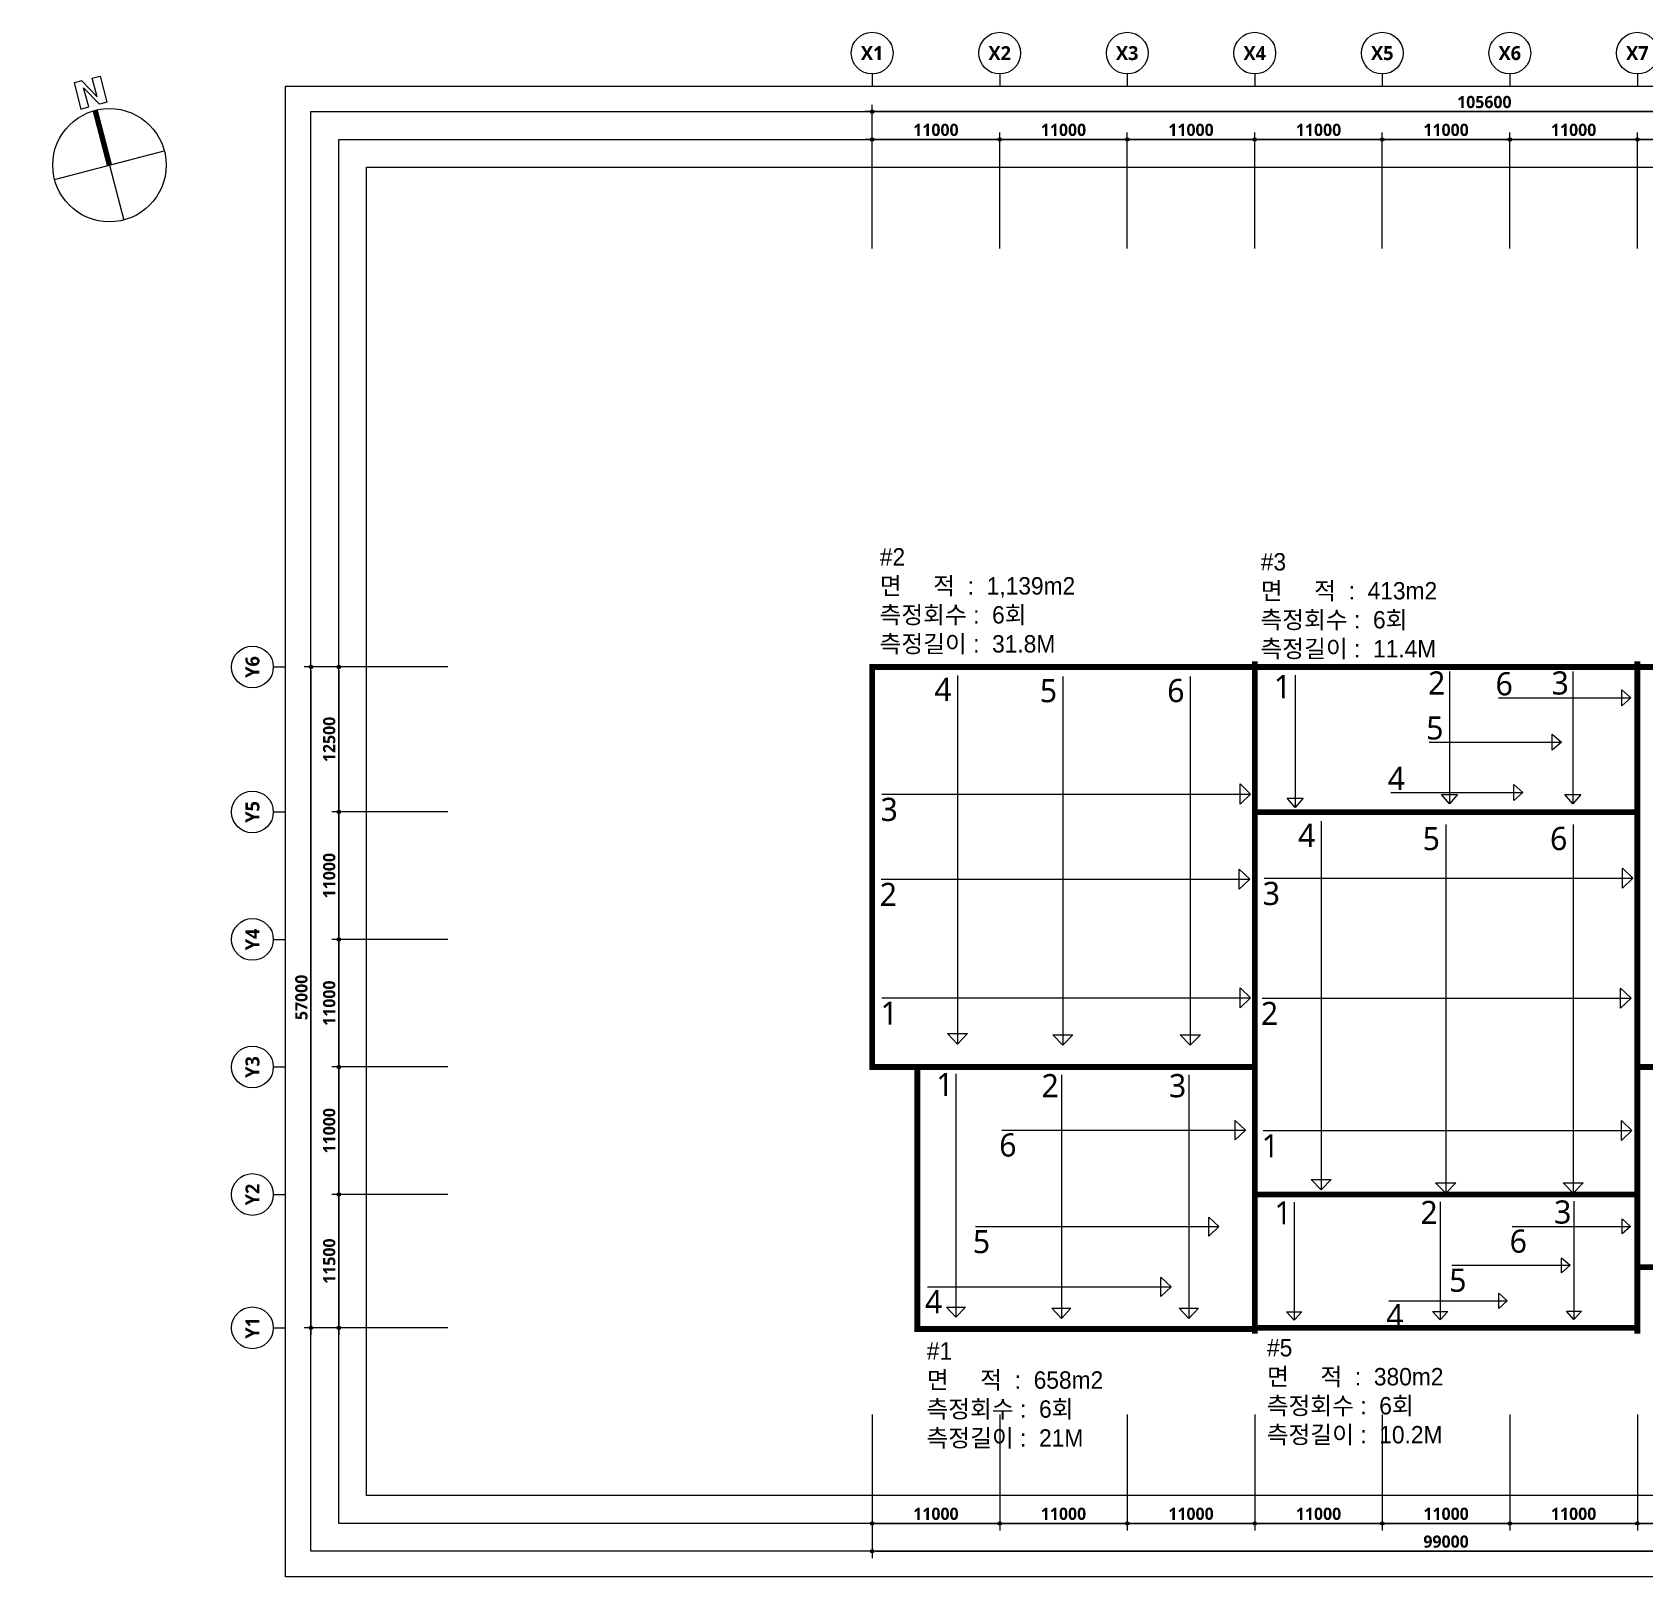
# Model space of a CAD drawing. Header units: millimetres. Extents: x -5354 to 981672, y -957001 to -780013.
# Drawn here: x 750646 to 889723, y -928197 to -794976 of the extents above; entities that cross this region are included whole.
import ezdxf
from ezdxf.enums import TextEntityAlignment as Align

# ---------------------------------------------------------------- set-up
doc = ezdxf.new("R2010")
doc.units = ezdxf.units.MM
doc.header["$LTSCALE"] = 300
doc.header["$MEASUREMENT"] = 0
doc.header["$PDSIZE"] = -10
doc.layers.get('0').update_dxf_attribs({"linetype": 'CONTINUOUS'})
doc.layers.get('Defpoints').update_dxf_attribs({"color": 153, "linetype": 'CONTINUOUS'})
for name, color, linetype in [('0.box', 2, 'CONTINUOUS'), ('0.line', 3, 'CONTINUOUS'), ('9-텍스트', 3, 'CONTINUOUS'), ('A-ANNO-SYMB', 7, 'CONTINUOUS'), ('A-ANNO-TEXT1', 7, 'CONTINUOUS'), ('A-ST-AXIS-BUB', 7, 'CONTINUOUS'), ('A-ST-AXIS-DIM', 7, 'CONTINUOUS'), ('ILDO_Cosinus Joint', 20, 'CONTINUOUS'), ('검수라인', 3, 'CONTINUOUS')]:
    doc.layers.add(name, color=color, linetype=linetype)
doc.layers.add('Defpoint', color=161, linetype='CONTINUOUS', plot=False)
doc.styles.add('RXHS', font='')
doc.styles.add('SH_대대리576', font='')
doc.styles.add('운율4', font='malgun.ttf')
doc.styles.get('RXHS').set_extended_font_data('HY울릉도L')
doc.styles.get('SH_대대리576').set_extended_font_data('NanumGothic', bold=True)
doc.dimstyles.new('SHP 600', dxfattribs={"dimscale": 300, "dimtxt": 3.5, "dimasz": 1, "dimexe": 2, "dimexo": 2, "dimgap": 1, "dimtad": 1, "dimdec": 0, "dimzin": 0, "dimdsep": 46, "dimtxsty": 'SH_대대리576', "dimblk": 'DIMDOT', "dimcen": 0.09, "dimclrt": 3, "dimadec": 0, "dimazin": 1, "dimtfac": 1, "dimtdec": 0, "dimtix": 1, "dimtmove": 2, "dimatfit": 0, "dimldrblk": 'DIMDOT', "dimfxl": 1, "dimtolj": 1, "dimtzin": 0, "dimarcsym": 0})

# ---------------------------------------------------------------- blocks, each defined once
blk = doc.blocks.new('DIMDOT')
at = {"color": 0}
blk.add_line((-2, 0), (2, 0), dxfattribs=at)
for radius in [0.5, 0.25]:
    blk.add_circle((0, 0), radius, dxfattribs=at)
blk = doc.blocks.new('*D217')
at = {"layer": 'A-ST-AXIS-DIM', "color": 0, "lineweight": -2, "transparency": 16777216}
for p, q in [((823087, -813626), (823087, -801226)), ((928387, -801826), (823387, -801826)), ((928687, -813626), (928687, -801226))]:
    blk.add_line(p, q, dxfattribs=at)
at = {"layer": 'Defpoints', "color": 0, "transparency": 16777216}
for p in [(823087, -801826), (823087, -814226), (928687, -814226)]:
    blk.add_point(p, dxfattribs=at)
at = {"layer": 'A-ST-AXIS-DIM', "color": 0, "lineweight": -2, "transparency": 16777216, "xscale": 300, "yscale": 300, "zscale": 300, "rotation": 180}
blk.add_blockref('DIMDOT', (823087, -801826), dxfattribs=at)
at = {"layer": 'A-ST-AXIS-DIM', "color": 0, "lineweight": -2, "transparency": 16777216, "xscale": 300, "yscale": 300, "zscale": 300}
blk.add_blockref('DIMDOT', (928687, -801826), dxfattribs=at)
at = {"layer": 'A-ST-AXIS-DIM', "color": 3, "transparency": 16777216, "insert": (875887, -801001), "char_height": 1050, "attachment_point": 5, "style": 'SH_대대리576'}
blk.add_mtext('\\A1;105600', dxfattribs=at)
blk = doc.blocks.new('*D216')
at = {"layer": 'A-ST-AXIS-DIM', "color": 0, "lineweight": -2, "transparency": 16777216}
for p, q in [((823087, -813626), (823087, -803626)), ((834087, -813626), (834087, -803626)), ((833787, -804226), (823387, -804226))]:
    blk.add_line(p, q, dxfattribs=at)
at = {"layer": 'Defpoints', "color": 0, "transparency": 16777216}
for p in [(823087, -804226), (823087, -814226), (834087, -814226)]:
    blk.add_point(p, dxfattribs=at)
at = {"layer": 'A-ST-AXIS-DIM', "color": 0, "lineweight": -2, "transparency": 16777216, "xscale": 300, "yscale": 300, "zscale": 300, "rotation": 180}
blk.add_blockref('DIMDOT', (823087, -804226), dxfattribs=at)
at = {"layer": 'A-ST-AXIS-DIM', "color": 0, "lineweight": -2, "transparency": 16777216, "xscale": 300, "yscale": 300, "zscale": 300}
blk.add_blockref('DIMDOT', (834087, -804226), dxfattribs=at)
at = {"layer": 'A-ST-AXIS-DIM', "color": 3, "transparency": 16777216, "insert": (828587, -803401), "char_height": 1050, "attachment_point": 5, "style": 'SH_대대리576'}
blk.add_mtext('\\A1;11000', dxfattribs=at)
blk = doc.blocks.new('*D215')
at = {"layer": 'A-ST-AXIS-DIM', "color": 0, "lineweight": -2, "transparency": 16777216}
for p, q in [((834087, -813626), (834087, -803626)), ((845087, -813626), (845087, -803626)), ((844787, -804226), (834387, -804226))]:
    blk.add_line(p, q, dxfattribs=at)
at = {"layer": 'Defpoints', "color": 0, "transparency": 16777216}
for p in [(834087, -804226), (834087, -814226), (845087, -814226)]:
    blk.add_point(p, dxfattribs=at)
at = {"layer": 'A-ST-AXIS-DIM', "color": 0, "lineweight": -2, "transparency": 16777216, "xscale": 300, "yscale": 300, "zscale": 300, "rotation": 180}
blk.add_blockref('DIMDOT', (834087, -804226), dxfattribs=at)
at = {"layer": 'A-ST-AXIS-DIM', "color": 0, "lineweight": -2, "transparency": 16777216, "xscale": 300, "yscale": 300, "zscale": 300}
blk.add_blockref('DIMDOT', (845087, -804226), dxfattribs=at)
at = {"layer": 'A-ST-AXIS-DIM', "color": 3, "transparency": 16777216, "insert": (839587, -803401), "char_height": 1050, "attachment_point": 5, "style": 'SH_대대리576'}
blk.add_mtext('\\A1;11000', dxfattribs=at)
blk = doc.blocks.new('*D214')
at = {"layer": 'A-ST-AXIS-DIM', "color": 0, "lineweight": -2, "transparency": 16777216}
for p, q in [((845087, -813626), (845087, -803626)), ((856087, -813626), (856087, -803626)), ((855787, -804226), (845387, -804226))]:
    blk.add_line(p, q, dxfattribs=at)
at = {"layer": 'Defpoints', "color": 0, "transparency": 16777216}
for p in [(845087, -804226), (845087, -814226), (856087, -814226)]:
    blk.add_point(p, dxfattribs=at)
at = {"layer": 'A-ST-AXIS-DIM', "color": 0, "lineweight": -2, "transparency": 16777216, "xscale": 300, "yscale": 300, "zscale": 300, "rotation": 180}
blk.add_blockref('DIMDOT', (845087, -804226), dxfattribs=at)
at = {"layer": 'A-ST-AXIS-DIM', "color": 0, "lineweight": -2, "transparency": 16777216, "xscale": 300, "yscale": 300, "zscale": 300}
blk.add_blockref('DIMDOT', (856087, -804226), dxfattribs=at)
at = {"layer": 'A-ST-AXIS-DIM', "color": 3, "transparency": 16777216, "insert": (850587, -803401), "char_height": 1050, "attachment_point": 5, "style": 'SH_대대리576'}
blk.add_mtext('\\A1;11000', dxfattribs=at)
blk = doc.blocks.new('*D213')
at = {"layer": 'A-ST-AXIS-DIM', "color": 0, "lineweight": -2, "transparency": 16777216}
for p, q in [((856087, -813626), (856087, -803626)), ((867087, -813626), (867087, -803626)), ((866787, -804226), (856387, -804226))]:
    blk.add_line(p, q, dxfattribs=at)
at = {"layer": 'Defpoints', "color": 0, "transparency": 16777216}
for p in [(856087, -804226), (856087, -814226), (867087, -814226)]:
    blk.add_point(p, dxfattribs=at)
at = {"layer": 'A-ST-AXIS-DIM', "color": 0, "lineweight": -2, "transparency": 16777216, "xscale": 300, "yscale": 300, "zscale": 300, "rotation": 180}
blk.add_blockref('DIMDOT', (856087, -804226), dxfattribs=at)
at = {"layer": 'A-ST-AXIS-DIM', "color": 0, "lineweight": -2, "transparency": 16777216, "xscale": 300, "yscale": 300, "zscale": 300}
blk.add_blockref('DIMDOT', (867087, -804226), dxfattribs=at)
at = {"layer": 'A-ST-AXIS-DIM', "color": 3, "transparency": 16777216, "insert": (861587, -803401), "char_height": 1050, "attachment_point": 5, "style": 'SH_대대리576'}
blk.add_mtext('\\A1;11000', dxfattribs=at)
blk = doc.blocks.new('*D212')
at = {"layer": 'A-ST-AXIS-DIM', "color": 0, "lineweight": -2, "transparency": 16777216}
for p, q in [((867087, -813626), (867087, -803626)), ((878087, -813626), (878087, -803626)), ((877787, -804226), (867387, -804226))]:
    blk.add_line(p, q, dxfattribs=at)
at = {"layer": 'Defpoints', "color": 0, "transparency": 16777216}
for p in [(867087, -804226), (867087, -814226), (878087, -814226)]:
    blk.add_point(p, dxfattribs=at)
at = {"layer": 'A-ST-AXIS-DIM', "color": 0, "lineweight": -2, "transparency": 16777216, "xscale": 300, "yscale": 300, "zscale": 300, "rotation": 180}
blk.add_blockref('DIMDOT', (867087, -804226), dxfattribs=at)
at = {"layer": 'A-ST-AXIS-DIM', "color": 0, "lineweight": -2, "transparency": 16777216, "xscale": 300, "yscale": 300, "zscale": 300}
blk.add_blockref('DIMDOT', (878087, -804226), dxfattribs=at)
at = {"layer": 'A-ST-AXIS-DIM', "color": 3, "transparency": 16777216, "insert": (872587, -803401), "char_height": 1050, "attachment_point": 5, "style": 'SH_대대리576'}
blk.add_mtext('\\A1;11000', dxfattribs=at)
blk = doc.blocks.new('*D211')
at = {"layer": 'A-ST-AXIS-DIM', "color": 0, "lineweight": -2, "transparency": 16777216}
for p, q in [((878087, -813626), (878087, -803626)), ((889087, -813626), (889087, -803626)), ((888787, -804226), (878387, -804226))]:
    blk.add_line(p, q, dxfattribs=at)
at = {"layer": 'Defpoints', "color": 0, "transparency": 16777216}
for p in [(878087, -804226), (878087, -814226), (889087, -814226)]:
    blk.add_point(p, dxfattribs=at)
at = {"layer": 'A-ST-AXIS-DIM', "color": 0, "lineweight": -2, "transparency": 16777216, "xscale": 300, "yscale": 300, "zscale": 300, "rotation": 180}
blk.add_blockref('DIMDOT', (878087, -804226), dxfattribs=at)
at = {"layer": 'A-ST-AXIS-DIM', "color": 0, "lineweight": -2, "transparency": 16777216, "xscale": 300, "yscale": 300, "zscale": 300}
blk.add_blockref('DIMDOT', (889087, -804226), dxfattribs=at)
at = {"layer": 'A-ST-AXIS-DIM', "color": 3, "transparency": 16777216, "insert": (883587, -803401), "char_height": 1050, "attachment_point": 5, "style": 'SH_대대리576'}
blk.add_mtext('\\A1;11000', dxfattribs=at)
blk = doc.blocks.new('*D210')
at = {"layer": 'A-ST-AXIS-DIM', "color": 0, "lineweight": -2, "transparency": 16777216}
for p, q in [((889087, -813626), (889087, -803626)), ((900087, -813626), (900087, -803626)), ((899787, -804226), (889387, -804226))]:
    blk.add_line(p, q, dxfattribs=at)
at = {"layer": 'Defpoints', "color": 0, "transparency": 16777216}
for p in [(889087, -804226), (889087, -814226), (900087, -814226)]:
    blk.add_point(p, dxfattribs=at)
at = {"layer": 'A-ST-AXIS-DIM', "color": 0, "lineweight": -2, "transparency": 16777216, "xscale": 300, "yscale": 300, "zscale": 300, "rotation": 180}
blk.add_blockref('DIMDOT', (889087, -804226), dxfattribs=at)
at = {"layer": 'A-ST-AXIS-DIM', "color": 0, "lineweight": -2, "transparency": 16777216, "xscale": 300, "yscale": 300, "zscale": 300}
blk.add_blockref('DIMDOT', (900087, -804226), dxfattribs=at)
at = {"layer": 'A-ST-AXIS-DIM', "color": 3, "transparency": 16777216, "insert": (894587, -803401), "char_height": 1050, "attachment_point": 5, "style": 'SH_대대리576'}
blk.add_mtext('\\A1;11000', dxfattribs=at)
blk = doc.blocks.new('A-ST-AXIS-BUB-1')
at = {"layer": 'A-ST-AXIS-BUB'}
blk.add_line((0, 350), (0, 0), dxfattribs=at)
blk.add_circle((0, 950), 600, dxfattribs=at)
blk = doc.blocks.new('*D178')
at = {"layer": 'A-ST-AXIS-DIM', "color": 0, "lineweight": -2, "transparency": 16777216}
for p, q in [((786487, -849726), (774087, -849726)), ((774687, -850026), (774687, -906426)), ((786487, -906726), (774087, -906726))]:
    blk.add_line(p, q, dxfattribs=at)
at = {"layer": 'Defpoints', "color": 0, "transparency": 16777216}
for p in [(787087, -849726), (774687, -906726), (787087, -906726)]:
    blk.add_point(p, dxfattribs=at)
at = {"layer": 'A-ST-AXIS-DIM', "color": 0, "lineweight": -2, "transparency": 16777216, "xscale": 300, "yscale": 300, "zscale": 300}
for p, rotation in [((774687, -849726), 90), ((774687, -906726), 270)]:
    blk.add_blockref('DIMDOT', p, dxfattribs=dict(at, rotation=rotation))
at = {"layer": 'A-ST-AXIS-DIM', "color": 3, "transparency": 16777216, "insert": (773862, -878226), "char_height": 1050, "attachment_point": 5, "rotation": 90, "style": 'SH_대대리576'}
blk.add_mtext('\\A1;57000', dxfattribs=at)
blk = doc.blocks.new('*D74')
at = {"layer": 'A-ST-AXIS-DIM', "color": 0, "lineweight": -2, "transparency": 16777216}
for p, q in [((786487, -895226), (776487, -895226)), ((777087, -895526), (777087, -906426)), ((786487, -906726), (776487, -906726))]:
    blk.add_line(p, q, dxfattribs=at)
at = {"layer": 'Defpoints', "color": 0, "transparency": 16777216}
for p in [(787087, -895226), (777087, -906726), (787087, -906726)]:
    blk.add_point(p, dxfattribs=at)
at = {"layer": 'A-ST-AXIS-DIM', "color": 0, "lineweight": -2, "transparency": 16777216, "xscale": 300, "yscale": 300, "zscale": 300}
for p, rotation in [((777087, -895226), 90), ((777087, -906726), 270)]:
    blk.add_blockref('DIMDOT', p, dxfattribs=dict(at, rotation=rotation))
at = {"layer": 'A-ST-AXIS-DIM', "color": 3, "transparency": 16777216, "insert": (776262, -900976), "char_height": 1050, "attachment_point": 5, "rotation": 90, "style": 'SH_대대리576'}
blk.add_mtext('\\A1;11500', dxfattribs=at)
blk = doc.blocks.new('*D73')
at = {"layer": 'A-ST-AXIS-DIM', "color": 0, "lineweight": -2, "transparency": 16777216}
for p, q in [((786487, -884226), (776487, -884226)), ((777087, -884526), (777087, -894926)), ((786487, -895226), (776487, -895226))]:
    blk.add_line(p, q, dxfattribs=at)
at = {"layer": 'Defpoints', "color": 0, "transparency": 16777216}
for p in [(787087, -884226), (777087, -895226), (787087, -895226)]:
    blk.add_point(p, dxfattribs=at)
at = {"layer": 'A-ST-AXIS-DIM', "color": 0, "lineweight": -2, "transparency": 16777216, "xscale": 300, "yscale": 300, "zscale": 300}
for p, rotation in [((777087, -884226), 90), ((777087, -895226), 270)]:
    blk.add_blockref('DIMDOT', p, dxfattribs=dict(at, rotation=rotation))
at = {"layer": 'A-ST-AXIS-DIM', "color": 3, "transparency": 16777216, "insert": (776262, -889726), "char_height": 1050, "attachment_point": 5, "rotation": 90, "style": 'SH_대대리576'}
blk.add_mtext('\\A1;11000', dxfattribs=at)
blk = doc.blocks.new('*D72')
at = {"layer": 'A-ST-AXIS-DIM', "color": 0, "lineweight": -2, "transparency": 16777216}
for p, q in [((786487, -873226), (776487, -873226)), ((777087, -873526), (777087, -883926)), ((786487, -884226), (776487, -884226))]:
    blk.add_line(p, q, dxfattribs=at)
at = {"layer": 'Defpoints', "color": 0, "transparency": 16777216}
for p in [(787087, -873226), (777087, -884226), (787087, -884226)]:
    blk.add_point(p, dxfattribs=at)
at = {"layer": 'A-ST-AXIS-DIM', "color": 0, "lineweight": -2, "transparency": 16777216, "xscale": 300, "yscale": 300, "zscale": 300}
for p, rotation in [((777087, -873226), 90), ((777087, -884226), 270)]:
    blk.add_blockref('DIMDOT', p, dxfattribs=dict(at, rotation=rotation))
at = {"layer": 'A-ST-AXIS-DIM', "color": 3, "transparency": 16777216, "insert": (776262, -878726), "char_height": 1050, "attachment_point": 5, "rotation": 90, "style": 'SH_대대리576'}
blk.add_mtext('\\A1;11000', dxfattribs=at)
blk = doc.blocks.new('*D71')
at = {"layer": 'A-ST-AXIS-DIM', "color": 0, "lineweight": -2, "transparency": 16777216}
for p, q in [((786487, -862226), (776487, -862226)), ((777087, -862526), (777087, -872926)), ((786487, -873226), (776487, -873226))]:
    blk.add_line(p, q, dxfattribs=at)
at = {"layer": 'Defpoints', "color": 0, "transparency": 16777216}
for p in [(787087, -862226), (777087, -873226), (787087, -873226)]:
    blk.add_point(p, dxfattribs=at)
at = {"layer": 'A-ST-AXIS-DIM', "color": 0, "lineweight": -2, "transparency": 16777216, "xscale": 300, "yscale": 300, "zscale": 300}
for p, rotation in [((777087, -862226), 90), ((777087, -873226), 270)]:
    blk.add_blockref('DIMDOT', p, dxfattribs=dict(at, rotation=rotation))
at = {"layer": 'A-ST-AXIS-DIM', "color": 3, "transparency": 16777216, "insert": (776262, -867726), "char_height": 1050, "attachment_point": 5, "rotation": 90, "style": 'SH_대대리576'}
blk.add_mtext('\\A1;11000', dxfattribs=at)
blk = doc.blocks.new('*D70')
at = {"layer": 'A-ST-AXIS-DIM', "color": 0, "lineweight": -2, "transparency": 16777216}
for p, q in [((786487, -849726), (776487, -849726)), ((777087, -850026), (777087, -861926)), ((786487, -862226), (776487, -862226))]:
    blk.add_line(p, q, dxfattribs=at)
at = {"layer": 'Defpoints', "color": 0, "transparency": 16777216}
for p in [(787087, -849726), (777087, -862226), (787087, -862226)]:
    blk.add_point(p, dxfattribs=at)
at = {"layer": 'A-ST-AXIS-DIM', "color": 0, "lineweight": -2, "transparency": 16777216, "xscale": 300, "yscale": 300, "zscale": 300}
for p, rotation in [((777087, -849726), 90), ((777087, -862226), 270)]:
    blk.add_blockref('DIMDOT', p, dxfattribs=dict(at, rotation=rotation))
at = {"layer": 'A-ST-AXIS-DIM', "color": 3, "transparency": 16777216, "insert": (776262, -855976), "char_height": 1050, "attachment_point": 5, "rotation": 90, "style": 'SH_대대리576'}
blk.add_mtext('\\A1;12500', dxfattribs=at)
blk = doc.blocks.new('*D129')
at = {"layer": 'A-ST-AXIS-DIM', "color": 0, "lineweight": -2, "transparency": 16777216}
for p, q in [((823087, -914197), (823087, -924197)), ((834087, -914197), (834087, -924197)), ((823387, -923597), (833787, -923597))]:
    blk.add_line(p, q, dxfattribs=at)
at = {"layer": 'Defpoints', "color": 0, "transparency": 16777216}
for p in [(823087, -913597), (834087, -913597), (834087, -923597)]:
    blk.add_point(p, dxfattribs=at)
at = {"layer": 'A-ST-AXIS-DIM', "color": 0, "lineweight": -2, "transparency": 16777216, "xscale": 300, "yscale": 300, "zscale": 300, "rotation": 180}
blk.add_blockref('DIMDOT', (823087, -923597), dxfattribs=at)
at = {"layer": 'A-ST-AXIS-DIM', "color": 0, "lineweight": -2, "transparency": 16777216, "xscale": 300, "yscale": 300, "zscale": 300}
blk.add_blockref('DIMDOT', (834087, -923597), dxfattribs=at)
at = {"layer": 'A-ST-AXIS-DIM', "color": 3, "transparency": 16777216, "insert": (828587, -922772), "char_height": 1050, "attachment_point": 5, "style": 'SH_대대리576'}
blk.add_mtext('\\A1;11000', dxfattribs=at)
blk = doc.blocks.new('*D128')
at = {"layer": 'A-ST-AXIS-DIM', "color": 0, "lineweight": -2, "transparency": 16777216}
for p, q in [((834087, -914197), (834087, -924197)), ((845087, -914197), (845087, -924197)), ((834387, -923597), (844787, -923597))]:
    blk.add_line(p, q, dxfattribs=at)
at = {"layer": 'Defpoints', "color": 0, "transparency": 16777216}
for p in [(834087, -913597), (845087, -913597), (845087, -923597)]:
    blk.add_point(p, dxfattribs=at)
at = {"layer": 'A-ST-AXIS-DIM', "color": 0, "lineweight": -2, "transparency": 16777216, "xscale": 300, "yscale": 300, "zscale": 300, "rotation": 180}
blk.add_blockref('DIMDOT', (834087, -923597), dxfattribs=at)
at = {"layer": 'A-ST-AXIS-DIM', "color": 0, "lineweight": -2, "transparency": 16777216, "xscale": 300, "yscale": 300, "zscale": 300}
blk.add_blockref('DIMDOT', (845087, -923597), dxfattribs=at)
at = {"layer": 'A-ST-AXIS-DIM', "color": 3, "transparency": 16777216, "insert": (839587, -922772), "char_height": 1050, "attachment_point": 5, "style": 'SH_대대리576'}
blk.add_mtext('\\A1;11000', dxfattribs=at)
blk = doc.blocks.new('*D127')
at = {"layer": 'A-ST-AXIS-DIM', "color": 0, "lineweight": -2, "transparency": 16777216}
for p, q in [((845087, -914197), (845087, -924197)), ((856087, -914197), (856087, -924197)), ((845387, -923597), (855787, -923597))]:
    blk.add_line(p, q, dxfattribs=at)
at = {"layer": 'Defpoints', "color": 0, "transparency": 16777216}
for p in [(845087, -913597), (856087, -913597), (856087, -923597)]:
    blk.add_point(p, dxfattribs=at)
at = {"layer": 'A-ST-AXIS-DIM', "color": 0, "lineweight": -2, "transparency": 16777216, "xscale": 300, "yscale": 300, "zscale": 300, "rotation": 180}
blk.add_blockref('DIMDOT', (845087, -923597), dxfattribs=at)
at = {"layer": 'A-ST-AXIS-DIM', "color": 0, "lineweight": -2, "transparency": 16777216, "xscale": 300, "yscale": 300, "zscale": 300}
blk.add_blockref('DIMDOT', (856087, -923597), dxfattribs=at)
at = {"layer": 'A-ST-AXIS-DIM', "color": 3, "transparency": 16777216, "insert": (850587, -922772), "char_height": 1050, "attachment_point": 5, "style": 'SH_대대리576'}
blk.add_mtext('\\A1;11000', dxfattribs=at)
blk = doc.blocks.new('*D126')
at = {"layer": 'A-ST-AXIS-DIM', "color": 0, "lineweight": -2, "transparency": 16777216}
for p, q in [((856087, -914197), (856087, -924197)), ((867087, -914197), (867087, -924197)), ((856387, -923597), (866787, -923597))]:
    blk.add_line(p, q, dxfattribs=at)
at = {"layer": 'Defpoints', "color": 0, "transparency": 16777216}
for p in [(856087, -913597), (867087, -913597), (867087, -923597)]:
    blk.add_point(p, dxfattribs=at)
at = {"layer": 'A-ST-AXIS-DIM', "color": 0, "lineweight": -2, "transparency": 16777216, "xscale": 300, "yscale": 300, "zscale": 300, "rotation": 180}
blk.add_blockref('DIMDOT', (856087, -923597), dxfattribs=at)
at = {"layer": 'A-ST-AXIS-DIM', "color": 0, "lineweight": -2, "transparency": 16777216, "xscale": 300, "yscale": 300, "zscale": 300}
blk.add_blockref('DIMDOT', (867087, -923597), dxfattribs=at)
at = {"layer": 'A-ST-AXIS-DIM', "color": 3, "transparency": 16777216, "insert": (861587, -922772), "char_height": 1050, "attachment_point": 5, "style": 'SH_대대리576'}
blk.add_mtext('\\A1;11000', dxfattribs=at)
blk = doc.blocks.new('*D125')
at = {"layer": 'A-ST-AXIS-DIM', "color": 0, "lineweight": -2, "transparency": 16777216}
for p, q in [((867087, -914197), (867087, -924197)), ((878087, -914197), (878087, -924197)), ((867387, -923597), (877787, -923597))]:
    blk.add_line(p, q, dxfattribs=at)
at = {"layer": 'Defpoints', "color": 0, "transparency": 16777216}
for p in [(867087, -913597), (878087, -913597), (878087, -923597)]:
    blk.add_point(p, dxfattribs=at)
at = {"layer": 'A-ST-AXIS-DIM', "color": 0, "lineweight": -2, "transparency": 16777216, "xscale": 300, "yscale": 300, "zscale": 300, "rotation": 180}
blk.add_blockref('DIMDOT', (867087, -923597), dxfattribs=at)
at = {"layer": 'A-ST-AXIS-DIM', "color": 0, "lineweight": -2, "transparency": 16777216, "xscale": 300, "yscale": 300, "zscale": 300}
blk.add_blockref('DIMDOT', (878087, -923597), dxfattribs=at)
at = {"layer": 'A-ST-AXIS-DIM', "color": 3, "transparency": 16777216, "insert": (872587, -922772), "char_height": 1050, "attachment_point": 5, "style": 'SH_대대리576'}
blk.add_mtext('\\A1;11000', dxfattribs=at)
blk = doc.blocks.new('*D124')
at = {"layer": 'A-ST-AXIS-DIM', "color": 0, "lineweight": -2, "transparency": 16777216}
for p, q in [((878087, -914197), (878087, -924197)), ((889087, -914197), (889087, -924197)), ((878387, -923597), (888787, -923597))]:
    blk.add_line(p, q, dxfattribs=at)
at = {"layer": 'Defpoints', "color": 0, "transparency": 16777216}
for p in [(878087, -913597), (889087, -913597), (889087, -923597)]:
    blk.add_point(p, dxfattribs=at)
at = {"layer": 'A-ST-AXIS-DIM', "color": 0, "lineweight": -2, "transparency": 16777216, "xscale": 300, "yscale": 300, "zscale": 300, "rotation": 180}
blk.add_blockref('DIMDOT', (878087, -923597), dxfattribs=at)
at = {"layer": 'A-ST-AXIS-DIM', "color": 0, "lineweight": -2, "transparency": 16777216, "xscale": 300, "yscale": 300, "zscale": 300}
blk.add_blockref('DIMDOT', (889087, -923597), dxfattribs=at)
at = {"layer": 'A-ST-AXIS-DIM', "color": 3, "transparency": 16777216, "insert": (883587, -922772), "char_height": 1050, "attachment_point": 5, "style": 'SH_대대리576'}
blk.add_mtext('\\A1;11000', dxfattribs=at)
blk = doc.blocks.new('*D123')
at = {"layer": 'A-ST-AXIS-DIM', "color": 0, "lineweight": -2, "transparency": 16777216}
for p, q in [((889087, -914197), (889087, -924197)), ((900087, -914197), (900087, -924197)), ((889387, -923597), (899787, -923597))]:
    blk.add_line(p, q, dxfattribs=at)
at = {"layer": 'Defpoints', "color": 0, "transparency": 16777216}
for p in [(889087, -913597), (900087, -913597), (900087, -923597)]:
    blk.add_point(p, dxfattribs=at)
at = {"layer": 'A-ST-AXIS-DIM', "color": 0, "lineweight": -2, "transparency": 16777216, "xscale": 300, "yscale": 300, "zscale": 300, "rotation": 180}
blk.add_blockref('DIMDOT', (889087, -923597), dxfattribs=at)
at = {"layer": 'A-ST-AXIS-DIM', "color": 0, "lineweight": -2, "transparency": 16777216, "xscale": 300, "yscale": 300, "zscale": 300}
blk.add_blockref('DIMDOT', (900087, -923597), dxfattribs=at)
at = {"layer": 'A-ST-AXIS-DIM', "color": 3, "transparency": 16777216, "insert": (894587, -922772), "char_height": 1050, "attachment_point": 5, "style": 'SH_대대리576'}
blk.add_mtext('\\A1;11000', dxfattribs=at)
blk = doc.blocks.new('*D120')
at = {"layer": 'A-ST-AXIS-DIM', "color": 0, "lineweight": -2, "transparency": 16777216}
for p, q in [((823087, -914197), (823087, -926597)), ((922087, -914197), (922087, -926597)), ((823387, -925997), (921787, -925997))]:
    blk.add_line(p, q, dxfattribs=at)
at = {"layer": 'Defpoints', "color": 0, "transparency": 16777216}
for p in [(823087, -913597), (922087, -913597), (922087, -925997)]:
    blk.add_point(p, dxfattribs=at)
at = {"layer": 'A-ST-AXIS-DIM', "color": 0, "lineweight": -2, "transparency": 16777216, "xscale": 300, "yscale": 300, "zscale": 300, "rotation": 180}
blk.add_blockref('DIMDOT', (823087, -925997), dxfattribs=at)
at = {"layer": 'A-ST-AXIS-DIM', "color": 0, "lineweight": -2, "transparency": 16777216, "xscale": 300, "yscale": 300, "zscale": 300}
blk.add_blockref('DIMDOT', (922087, -925997), dxfattribs=at)
at = {"layer": 'A-ST-AXIS-DIM', "color": 3, "transparency": 16777216, "insert": (872587, -925172), "char_height": 1050, "attachment_point": 5, "style": 'SH_대대리576'}
blk.add_mtext('\\A1;99000', dxfattribs=at)
blk = doc.blocks.new('dr-sy-018-D-M')
at = {"layer": 'A-ANNO-SYMB'}
for p, q in [((-1, 16.4), (-2.5, 16.4)), ((-2.5, 16.4), (-2.5, 11.4)), ((-1, 16.4), (1, 12.8)), ((-1, 15.09), (1.05, 11.4)), ((-1, 11.4), (-1, 15.09)), ((1, 12.8), (1, 16.4)), ((1, 16.4), (2.5, 16.4)), ((2.5, 16.4), (2.5, 11.4)), ((-2.5, 11.4), (-1, 11.4)), ((2.5, 11.4), (1.05, 11.4)), ((-10.5, 0), (10.5, 0)), ((0, 0), (0, -10.5))]:
    blk.add_line(p, q, dxfattribs=at)
at = {"layer": 'A-ANNO-SYMB', "const_width": 1}
blk.add_lwpolyline([(0, 10.5), (0, 0)], dxfattribs=at)
at = {"layer": 'A-ANNO-SYMB'}
blk.add_circle((0, 0), 10.5, dxfattribs=at)

msp = doc.modelspace()

# ---------------------------------------------------------------- linework, layer by layer
at = {"layer": '0.box', "const_width": 500, "elevation": 103000}
for points in [[(856087.2, -884225.9), (823087.2, -884225.9), (823087.2, -849725.9), (856087.2, -849725.9)], [(856087.2, -849725.9), (889087.2, -849725.9), (889087.2, -862240), (856087.2, -862240)], [(921987.2, -884225.9), (889087.2, -884225.9), (889087.2, -849725.9), (921987.2, -849725.9)], [(889087.2, -862240), (856087.2, -862240), (856087.2, -895225.9), (889087.2, -895225.9)], [(856087.2, -884225.9), (826987.2, -884225.9), (826987.2, -906825.9), (856087.2, -906825.9)], [(889087.2, -901488.4), (921987.2, -901488.4), (921987.2, -884225.9), (889087.2, -884225.9)], [(856087.2, -895225.9), (889087.2, -895225.9), (889087.2, -906725.9), (856087.2, -906725.9)]]:
    msp.add_lwpolyline(points, close=True, dxfattribs=at)
at = {"layer": '0.line'}
for points in [[(830444.3, -850457.8), (830444.3, -882257.8), (829573.3, -881352.9), (831315.4, -881352.9), (830444.3, -882257.8)], [(839532.7, -850557.1), (839532.7, -882357.1), (838661.6, -881452.2), (840403.7, -881452.2), (839532.7, -882357.1)], [(850523.7, -850557.1), (850523.7, -882357.1), (849652.6, -881452.2), (851394.7, -881452.2), (850523.7, -882357.1)], [(859578.6, -850435.9), (859578.6, -861835.9), (858888, -861052), (860269.1, -861052), (859578.6, -861835.9)], [(872882.9, -850122.3), (872882.9, -861522.3), (872192.3, -860738.4), (873573.4, -860738.4), (872882.9, -861522.3)], [(883528.8, -850122.3), (883528.8, -861522.3), (882838.2, -860738.4), (884219.3, -860738.4), (883528.8, -861522.3)], [(877116.7, -852398.4), (888516.7, -852398.4), (887732.8, -853088.9), (887732.8, -851707.8), (888516.7, -852398.4)], [(871132, -856206.6), (882532, -856206.6), (881748.1, -856897.1), (881748.1, -855516), (882532, -856206.6)], [(823932.3, -860689.4), (855732.3, -860689.4), (854827.4, -861560.5), (854827.4, -859818.3), (855732.3, -860689.4)], [(867816.1, -860555.6), (879216.1, -860555.6), (878432.2, -861246.1), (878432.2, -859865.1), (879216.1, -860555.6)], [(861812.8, -863033.4), (861812.8, -894833.4), (860941.7, -893928.4), (862683.9, -893928.4), (861812.8, -894833.4)], [(872552.7, -863316.1), (872552.7, -895116.1), (871681.6, -894211.2), (873423.7, -894211.2), (872552.7, -895116.1)], [(883543.7, -863316.1), (883543.7, -895116.1), (882672.6, -894211.2), (884414.7, -894211.2), (883543.7, -895116.1)], [(823860.7, -868023.8), (855660.7, -868023.8), (854755.7, -868894.8), (854755.7, -867152.7), (855660.7, -868023.8)], [(856895.5, -867939.2), (888695.5, -867939.2), (887790.5, -868810.2), (887790.5, -867068.1), (888695.5, -867939.2)], [(823932.3, -878262.5), (855732.3, -878262.5), (854827.4, -879133.5), (854827.4, -877391.4), (855732.3, -878262.5)], [(856739.1, -878293.5), (888539.1, -878293.5), (887634.2, -879164.5), (887634.2, -877422.4), (888539.1, -878293.5)], [(830317.6, -884809.9), (830317.6, -905809.9), (829489.8, -904935.2), (831145.4, -904935.2), (830317.6, -905809.9)], [(839405.9, -884909.3), (839405.9, -905909.3), (838578.2, -905034.6), (840233.7, -905034.6), (839405.9, -905909.3)], [(850396.9, -884909.3), (850396.9, -905909.3), (849569.2, -905034.6), (851224.7, -905034.6), (850396.9, -905909.3)], [(834273.4, -889673.7), (855273.4, -889673.7), (854398.7, -890501.5), (854398.7, -888845.9), (855273.4, -889673.7)], [(856810.2, -889707.4), (888610.2, -889707.4), (887705.3, -890578.5), (887705.3, -888836.4), (888610.2, -889707.4)], [(859493.7, -895876.7), (859493.7, -906076.7), (858836.9, -905347.7), (860150.5, -905347.7), (859493.7, -906076.7)], [(872082.6, -895847.9), (872082.6, -906047.9), (871425.8, -905318.8), (872739.3, -905318.8), (872082.6, -906047.9)], [(883616, -895807.9), (883616, -906007.9), (882959.2, -905278.8), (884272.7, -905278.8), (883616, -906007.9)], [(832000.1, -898000.7), (853000.1, -898000.7), (852125.4, -898828.5), (852125.4, -897172.9), (853000.1, -898000.7)], [(878299.7, -897973.6), (888499.7, -897973.6), (887770.6, -898630.4), (887770.6, -897316.8), (888499.7, -897973.6)], [(873084.5, -901333.5), (883284.5, -901333.5), (882555.5, -901990.3), (882555.5, -900676.7), (883284.5, -901333.5)], [(827862.6, -903195.1), (848862.6, -903195.1), (847987.9, -904022.8), (847987.9, -902367.3), (848862.6, -903195.1)], [(867652.4, -904404.4), (877852.4, -904404.4), (877123.4, -905061.2), (877123.4, -903747.6), (877852.4, -904404.4)]]:
    msp.add_lwpolyline(points, dxfattribs=at)
at = {"layer": 'Defpoint'}
for points in [[(943687.2, -928197.4), (772487.2, -928197.4), (772487.2, -799625.9), (943687.2, -799625.9)], [(941487.2, -925997.4), (774687.2, -925997.4), (774687.2, -801825.9), (941487.2, -801825.9)], [(939087.2, -923597.4), (777087.2, -923597.4), (777087.2, -804225.9), (939087.2, -804225.9)], [(936687.2, -921197.4), (779487.2, -921197.4), (779487.2, -806625.9), (936687.2, -806625.9)]]:
    msp.add_lwpolyline(points, close=True, dxfattribs=at)
at = {"layer": 'ILDO_Cosinus Joint', "const_width": 500}
for points in [[(856087.2, -849225.9), (856087.2, -907230.6)], [(889087.2, -849225.9), (889087.2, -907230.6)]]:
    msp.add_lwpolyline(points, dxfattribs=at)

# ---------------------------------------------------------------- block references
at = {"xscale": 465.6960000000489, "yscale": 465.6960000000489, "zscale": 465.6960000000489, "rotation": 14.62512501076412}
msp.add_blockref('dr-sy-018-D-M', (757305.4, -806442.3), dxfattribs=at)
at = {"layer": 'A-ST-AXIS-BUB', "xscale": 3, "yscale": 3, "zscale": 3}
for p in [(823087.2, -799625.9), (834087.2, -799625.9), (845087.2, -799625.9), (856087.2, -799625.9), (867087.2, -799625.9), (878087.2, -799625.9), (889087.2, -799625.9)]:
    msp.add_blockref('A-ST-AXIS-BUB-1', p, dxfattribs=at)
at = {"layer": 'A-ST-AXIS-BUB', "xscale": 3, "yscale": 3, "zscale": 3, "rotation": 90}
for p in [(772487.2, -849725.9), (772487.2, -862225.9), (772487.2, -873225.9), (772487.2, -884225.9), (772487.2, -895225.9), (772487.2, -906725.9)]:
    msp.add_blockref('A-ST-AXIS-BUB-1', p, dxfattribs=at)

# ---------------------------------------------------------------- texts
at = {"layer": '9-텍스트', "color": 3, "char_height": 1500, "attachment_point": 1, "style": 'RXHS'}
for s, insert in [('\\pxi0.02023;{\\fGulim|b0|i0|c129|p50;#2\\P면     적  :  1,139m2\\P\\pi0;측정회수 :  6회\\P측정길이 :  31.8M}', (823718.9, -839476, 103000)), ('\\pxi0.02023;{\\fGulim|b0|i0|c129|p50;#3\\P면     적  :  413m2\\P\\pi0;측정회수 :  6회\\P측정길이 :  11.4M}', (856573.9, -839900.8, 103000)), ('\\pxi0.02023;{\\fGulim|b0|i0|c129|p50;#1\\P면     적  :  658m2\\P\\pi0;측정회수 :  6회\\P측정길이 :  21M}', (827770.3, -907978.3, 0)), ('\\pxi0.02023;{\\fGulim|b0|i0|c129|p50;#5\\P면     적  :  380m2\\P\\pi0;측정회수 :  6회\\P측정길이 :  10.2M}', (857113.8, -907691.2, 0))]:
    msp.add_mtext_dynamic_manual_height_columns(s, width=20376.871, gutter_width=1500, heights=[0], dxfattribs=dict(at, insert=insert))
at = {"layer": 'A-ANNO-TEXT1', "style": 'SH_대대리576'}
for s, p in [('X1', (823087.2, -796775.9)), ('X2', (834087.2, -796775.9)), ('X3', (845087.2, -796775.9)), ('X4', (856087.2, -796775.9)), ('X5', (867087.2, -796775.9)), ('X6', (878087.2, -796775.9)), ('X7', (889087.2, -796775.9))]:
    msp.add_text(s, height=1200, dxfattribs=at).set_placement(p, align=Align.MIDDLE_CENTER)
for s, p in [('Y6', (769637.2, -849725.9)), ('Y5', (769637.2, -862225.9)), ('Y4', (769637.2, -873225.9)), ('Y3', (769637.2, -884225.9)), ('Y2', (769637.2, -895225.9)), ('Y1', (769637.2, -906725.9))]:
    msp.add_text(s, height=1200, rotation=90, dxfattribs=at).set_placement(p, align=Align.MIDDLE_CENTER)
at = {"layer": '검수라인', "style": '운율4'}
for s, p in [('4', (828457.1, -852662.8, 103000)), ('5', (837545.4, -852762.1, 103000)), ('6', (848536.4, -852762.1, 103000)), ('1', (857731, -852416.4, 103000)), ('2', (871035.3, -852102.8, 103000)), ('6', (876858, -852171.7, 206000)), ('3', (881681.2, -852102.8, 103000)), ('5', (870873.2, -855979.9, 206000)), ('4', (867557.4, -860328.9, 206000)), ('3', (823809.8, -863007.1, 103000)), ('4', (859825.5, -865238.3, 103000)), ('5', (870565.4, -865521.1, 103000)), ('6', (881556.4, -865521.1, 103000)), ('2', (823738.2, -870341.4, 103000)), ('3', (856773, -870256.8, 103000)), ('1', (823809.8, -880580.1, 103000)), ('2', (856616.7, -880611.1, 103000)), ('1', (828606.6, -886738.8, 206000)), ('2', (837694.9, -886838.2, 206000)), ('3', (848685.9, -886838.2, 206000)), ('6', (834046.8, -891954, 206000)), ('1', (856687.7, -892025.1, 103000)), ('1', (857782.7, -897805.6, 206000)), ('2', (870371.5, -897776.7, 206000)), ('3', (881904.9, -897736.7, 206000)), ('5', (831773.5, -900281, 206000)), ('6', (878073.1, -900253.9, 206000)), ('5', (872857.9, -903613.8, 206000)), ('4', (827636, -905475.4, 206000)), ('4', (867425.8, -906684.7, 206000))]:
    msp.add_text(s, height=2000, dxfattribs=at).set_placement(p)

# ---------------------------------------------------------------- dimensions: what is measured, and where the dimension line sits
at = {"layer": 'A-ST-AXIS-DIM'}
for base, p1, p2, picture, middle in [((823087.2, -801825.9), (928687.2, -814225.9), (823087.2, -814225.9), '*D217', (875887.2, -801000.9)), ((823087.2, -804225.9), (834087.2, -814225.9), (823087.2, -814225.9), '*D216', (828587.2, -803400.9)), ((834087.2, -804225.9), (845087.2, -814225.9), (834087.2, -814225.9), '*D215', (839587.2, -803400.9)), ((845087.2, -804225.9), (856087.2, -814225.9), (845087.2, -814225.9), '*D214', (850587.2, -803400.9)), ((856087.2, -804225.9), (867087.2, -814225.9), (856087.2, -814225.9), '*D213', (861587.2, -803400.9)), ((867087.2, -804225.9), (878087.2, -814225.9), (867087.2, -814225.9), '*D212', (872587.2, -803400.9)), ((878087.2, -804225.9), (889087.2, -814225.9), (878087.2, -814225.9), '*D211', (883587.2, -803400.9)), ((889087.2, -804225.9), (900087.2, -814225.9), (889087.2, -814225.9), '*D210', (894587.2, -803400.9))]:
    dim = msp.add_linear_dim(base=base, p1=p1, p2=p2, dimstyle='SHP 600', dxfattribs=at)
    dim.commit()
    dim.dimension.update_dxf_attribs({"geometry": picture, "text_midpoint": middle})
for base, p1, p2, angle, picture, middle in [((774687.2, -906725.9), (787087.2, -849725.9), (787087.2, -906725.9), 90, '*D178', (773862.2, -878225.9)), ((777087.2, -862225.9), (787087.2, -849725.9), (787087.2, -862225.9), 90, '*D70', (776262.2, -855975.9)), ((777087.2, -873225.9), (787087.2, -862225.9), (787087.2, -873225.9), 90, '*D71', (776262.2, -867725.9)), ((777087.2, -884225.9), (787087.2, -873225.9), (787087.2, -884225.9), 90, '*D72', (776262.2, -878725.9)), ((777087.2, -895225.9), (787087.2, -884225.9), (787087.2, -895225.9), 90, '*D73', (776262.2, -889725.9)), ((777087.2, -906725.9), (787087.2, -895225.9), (787087.2, -906725.9), 90, '*D74', (776262.2, -900975.9)), ((834087.2, -923597.4), (823087.2, -913597.4), (834087.2, -913597.4), 180, '*D129', (828587.2, -922772.4)), ((922087.2, -925997.4), (823087.2, -913597.4), (922087.2, -913597.4), 180, '*D120', (872587.2, -925172.4)), ((845087.2, -923597.4), (834087.2, -913597.4), (845087.2, -913597.4), 180, '*D128', (839587.2, -922772.4)), ((856087.2, -923597.4), (845087.2, -913597.4), (856087.2, -913597.4), 180, '*D127', (850587.2, -922772.4)), ((867087.2, -923597.4), (856087.2, -913597.4), (867087.2, -913597.4), 180, '*D126', (861587.2, -922772.4)), ((878087.2, -923597.4), (867087.2, -913597.4), (878087.2, -913597.4), 180, '*D125', (872587.2, -922772.4)), ((889087.2, -923597.4), (878087.2, -913597.4), (889087.2, -913597.4), 180, '*D124', (883587.2, -922772.4)), ((900087.2, -923597.4), (889087.2, -913597.4), (900087.2, -913597.4), 180, '*D123', (894587.2, -922772.4))]:
    dim = msp.add_linear_dim(base=base, p1=p1, p2=p2, angle=angle, dimstyle='SHP 600', dxfattribs=at)
    dim.commit()
    dim.dimension.update_dxf_attribs({"geometry": picture, "text_midpoint": middle})

doc.saveas('drawing.dxf')
